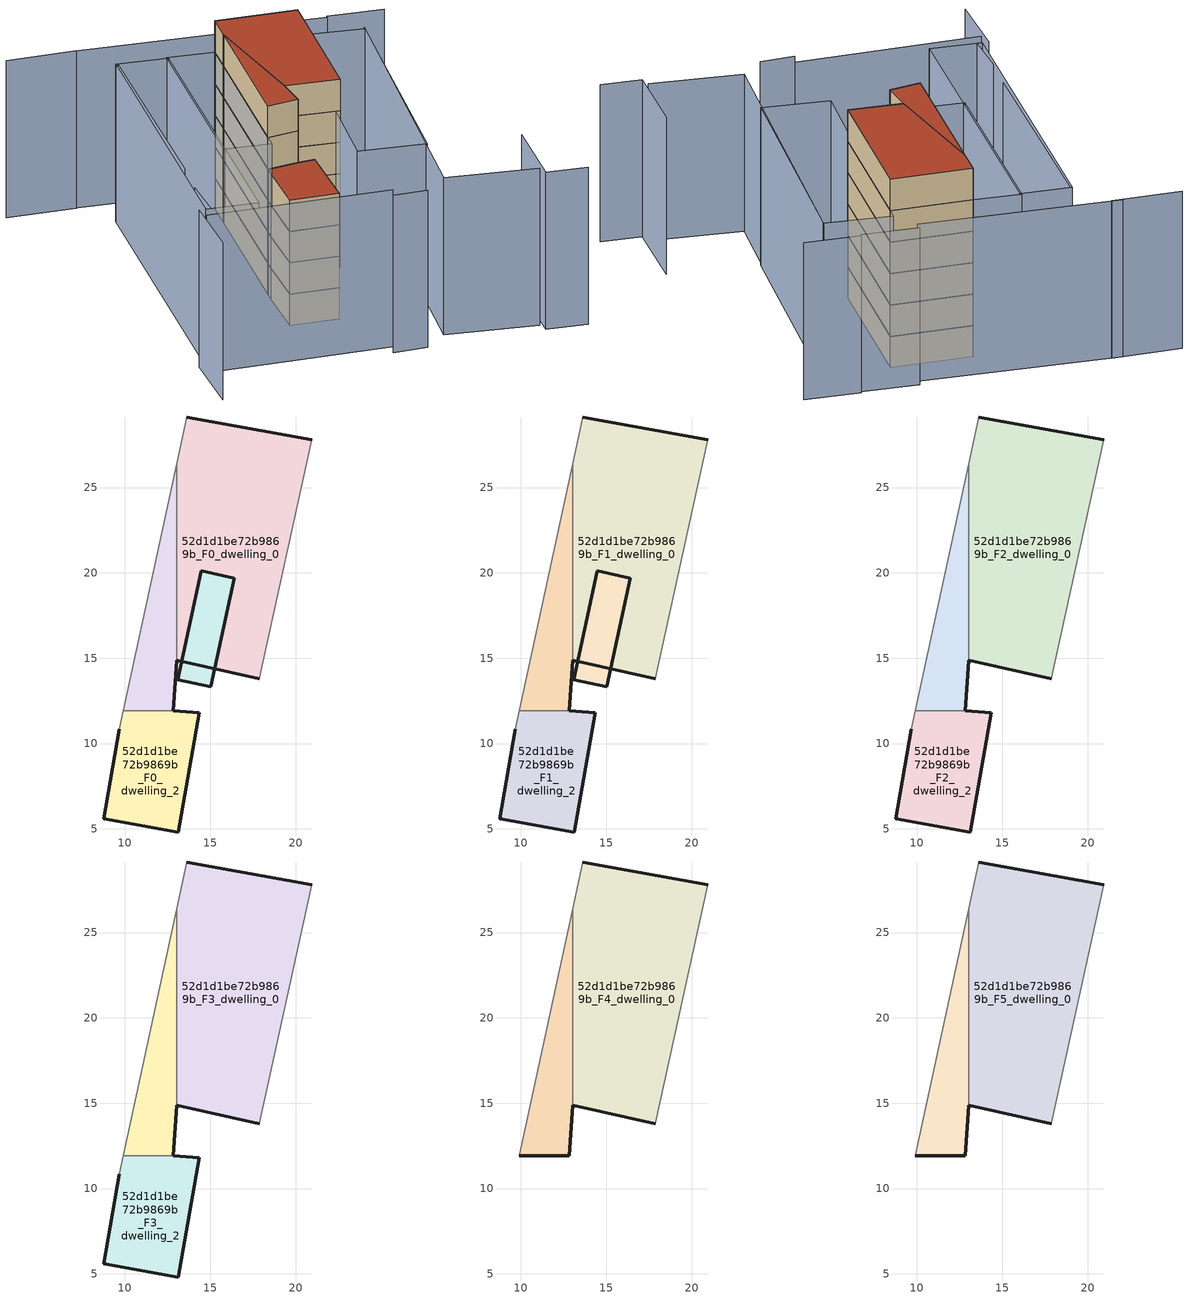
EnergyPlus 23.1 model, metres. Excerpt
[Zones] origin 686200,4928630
52d1d1be72b9869b_F0_dwelling_0
 floor ground (EU_floor_Construction): 17.88,13.8 20.96,27.81 13.63,29.13 13.04,26.41 13.04,14.89 z0
 wall outside (EU_wall_Construction): 17.88,13.8 13.04,14.89 / 13.63,29.13 20.96,27.81 z0:3
 wall adiabatic (EU_wall_Construction): 20.96,27.81 17.88,13.8 / 13.04,26.41 13.63,29.13 z0:3
 wall to 52d1d1be72b9869b_F0_dwelling_1 (EU_wall_Construction): 13.04,14.89 13.04,26.41 z0:3
52d1d1be72b9869b_F0_dwelling_1
 floor ground (EU_floor_Construction): 12.82,11.93 13.04,14.89 13.04,26.41 9.9,11.93 z0
 wall outside (EU_wall_Construction): 13.04,14.89 12.82,11.93 z0:3
 wall to 52d1d1be72b9869b_F0_dwelling_2 (EU_wall_Construction): 12.82,11.93 9.9,11.93 z0:3
 wall adiabatic (EU_wall_Construction): 9.9,11.93 13.04,26.41 z0:3
52d1d1be72b9869b_F0_dwelling_2
 floor ground (EU_floor_Construction): 13.14,4.81 14.36,11.81 12.82,11.93 9.9,11.93 9.67,10.84 8.75,5.58 z0
 wall outside (EU_wall_Construction): 12.82,11.93 14.36,11.81 13.14,4.81 8.75,5.58 9.67,10.84 z0:3
 wall adiabatic (EU_wall_Construction): 9.67,10.84 9.9,11.93 z0:3
52d1d1be72b9869b_F4_circulation
 floor ground (EU_floor_Construction): 15.03,13.33 16.41,19.69 14.46,20.11 13.08,13.75 z0
 wall outside (EU_wall_Construction): 15.03,13.33 13.08,13.75 14.46,20.11 16.41,19.69 15.03,13.33 z0:3
52d1d1be72b9869b_F1_dwelling_0
 floor to 52d1d1be72b9869b_F0_dwelling_0 (EU_floor_Construction): 17.88,13.8 20.96,27.81 13.63,29.13 13.04,26.41 13.04,14.89 z3
 wall outside (EU_wall_Construction): 17.88,13.8 13.04,14.89 / 13.63,29.13 20.96,27.81 z3:6
 wall adiabatic (EU_wall_Construction): 20.96,27.81 17.88,13.8 / 13.04,26.41 13.63,29.13 z3:6
 wall to 52d1d1be72b9869b_F1_dwelling_1 (EU_wall_Construction): 13.04,14.89 13.04,26.41 z3:6
52d1d1be72b9869b_F1_dwelling_1
 floor to 52d1d1be72b9869b_F0_dwelling_1 (EU_floor_Construction): 12.82,11.93 13.04,14.89 13.04,26.41 9.9,11.93 z3
 wall outside (EU_wall_Construction): 13.04,14.89 12.82,11.93 z3:6
 wall to 52d1d1be72b9869b_F1_dwelling_2 (EU_wall_Construction): 12.82,11.93 9.9,11.93 z3:6
 wall adiabatic (EU_wall_Construction): 9.9,11.93 13.04,26.41 z3:6
52d1d1be72b9869b_F1_dwelling_2
 floor to 52d1d1be72b9869b_F0_dwelling_2 (EU_floor_Construction): 13.14,4.81 14.36,11.81 12.82,11.93 9.9,11.93 9.67,10.84 8.75,5.58 z3
 wall outside (EU_wall_Construction): 12.82,11.93 14.36,11.81 13.14,4.81 8.75,5.58 9.67,10.84 z3:6
 wall adiabatic (EU_wall_Construction): 9.67,10.84 9.9,11.93 z3:6
52d1d1be72b9869b_F5_circulation
 floor to 52d1d1be72b9869b_F4_circulation (EU_floor_Construction): 15.03,13.33 16.41,19.69 14.46,20.11 13.08,13.75 z3
 wall outside (EU_wall_Construction): 15.03,13.33 13.08,13.75 14.46,20.11 16.41,19.69 15.03,13.33 z3:6
 roof outside (EU_roof_Construction): 16.41,19.69 15.03,13.33 13.08,13.75 14.46,20.11 z6
52d1d1be72b9869b_F2_dwelling_0
 floor to 52d1d1be72b9869b_F1_dwelling_0 (EU_floor_Construction): 17.88,13.8 20.96,27.81 13.63,29.13 13.04,26.41 13.04,14.89 z6
 wall outside (EU_wall_Construction): 17.88,13.8 13.04,14.89 / 13.63,29.13 20.96,27.81 z6:9
 wall adiabatic (EU_wall_Construction): 20.96,27.81 17.88,13.8 / 13.04,26.41 13.63,29.13 z6:9
 wall to 52d1d1be72b9869b_F2_dwelling_1 (EU_wall_Construction): 13.04,14.89 13.04,26.41 z6:9
52d1d1be72b9869b_F2_dwelling_1
 floor to 52d1d1be72b9869b_F1_dwelling_1 (EU_floor_Construction): 12.82,11.93 13.04,14.89 13.04,26.41 9.9,11.93 z6
 wall outside (EU_wall_Construction): 13.04,14.89 12.82,11.93 z6:9
 wall to 52d1d1be72b9869b_F2_dwelling_2 (EU_wall_Construction): 12.82,11.93 9.9,11.93 z6:9
 wall adiabatic (EU_wall_Construction): 9.9,11.93 13.04,26.41 z6:9
52d1d1be72b9869b_F2_dwelling_2
 floor to 52d1d1be72b9869b_F1_dwelling_2 (EU_floor_Construction): 13.14,4.81 14.36,11.81 12.82,11.93 9.9,11.93 9.67,10.84 8.75,5.58 z6
 wall outside (EU_wall_Construction): 12.82,11.93 14.36,11.81 13.14,4.81 8.75,5.58 9.67,10.84 z6:9
 wall adiabatic (EU_wall_Construction): 9.67,10.84 9.9,11.93 z6:9
52d1d1be72b9869b_F3_dwelling_0
 floor to 52d1d1be72b9869b_F2_dwelling_0 (EU_floor_Construction): 17.88,13.8 20.96,27.81 13.63,29.13 13.04,26.41 13.04,14.89 z9
 wall outside (EU_wall_Construction): 17.88,13.8 13.04,14.89 / 13.63,29.13 20.96,27.81 z9:12
 wall adiabatic (EU_wall_Construction): 20.96,27.81 17.88,13.8 / 13.04,26.41 13.63,29.13 z9:12
 wall to 52d1d1be72b9869b_F3_dwelling_1 (EU_wall_Construction): 13.04,14.89 13.04,26.41 z9:12
52d1d1be72b9869b_F3_dwelling_1
 floor to 52d1d1be72b9869b_F2_dwelling_1 (EU_floor_Construction): 12.82,11.93 13.04,14.89 13.04,26.41 9.9,11.93 z9
 wall outside (EU_wall_Construction): 13.04,14.89 12.82,11.93 z9:12
 wall to 52d1d1be72b9869b_F3_dwelling_2 (EU_wall_Construction): 12.82,11.93 9.9,11.93 z9:12
 wall adiabatic (EU_wall_Construction): 9.9,11.93 13.04,26.41 z9:12
52d1d1be72b9869b_F3_dwelling_2
 floor to 52d1d1be72b9869b_F2_dwelling_2 (EU_floor_Construction): 13.14,4.81 14.36,11.81 12.82,11.93 9.9,11.93 9.67,10.84 8.75,5.58 z9
 wall outside (EU_wall_Construction): 12.82,11.93 14.36,11.81 13.14,4.81 8.75,5.58 9.67,10.84 z9:12
 wall adiabatic (EU_wall_Construction): 9.67,10.84 9.9,11.93 z9:12
 roof outside (EU_roof_Construction): 14.36,11.81 13.14,4.81 8.75,5.58 9.67,10.84 9.9,11.93 12.82,11.93 z12
52d1d1be72b9869b_F4_dwelling_0
 floor to 52d1d1be72b9869b_F3_dwelling_0 (EU_floor_Construction): 17.88,13.8 20.96,27.81 13.63,29.13 13.04,26.41 13.04,14.89 z12
 wall outside (EU_wall_Construction): 17.88,13.8 13.04,14.89 / 13.63,29.13 20.96,27.81 z12:15
 wall adiabatic (EU_wall_Construction): 20.96,27.81 17.88,13.8 / 13.04,26.41 13.63,29.13 z12:15
 wall to 52d1d1be72b9869b_F4_dwelling_1 (EU_wall_Construction): 13.04,14.89 13.04,26.41 z12:15
52d1d1be72b9869b_F4_dwelling_1
 floor to 52d1d1be72b9869b_F3_dwelling_1 (EU_floor_Construction): 12.82,11.93 13.04,14.89 13.04,26.41 9.9,11.93 z12
 wall outside (EU_wall_Construction): 13.04,14.89 12.82,11.93 9.9,11.93 z12:15
 wall adiabatic (EU_wall_Construction): 9.9,11.93 13.04,26.41 z12:15
52d1d1be72b9869b_F5_dwelling_0
 floor to 52d1d1be72b9869b_F4_dwelling_0 (EU_floor_Construction): 17.88,13.8 20.96,27.81 13.63,29.13 13.04,26.41 13.04,14.89 z15
 wall outside (EU_wall_Construction): 17.88,13.8 13.04,14.89 / 13.63,29.13 20.96,27.81 z15:18
 wall adiabatic (EU_wall_Construction): 20.96,27.81 17.88,13.8 / 13.04,26.41 13.63,29.13 z15:18
 wall to 52d1d1be72b9869b_F5_dwelling_1 (EU_wall_Construction): 13.04,14.89 13.04,26.41 z15:18
 roof outside (EU_roof_Construction): 20.96,27.81 17.88,13.8 13.04,14.89 13.04,26.41 13.63,29.13 z18
52d1d1be72b9869b_F5_dwelling_1
 floor to 52d1d1be72b9869b_F4_dwelling_1 (EU_floor_Construction): 12.82,11.93 13.04,14.89 13.04,26.41 9.9,11.93 z15
 wall outside (EU_wall_Construction): 13.04,14.89 12.82,11.93 9.9,11.93 z15:18
 wall adiabatic (EU_wall_Construction): 9.9,11.93 13.04,26.41 z15:18
 roof outside (EU_roof_Construction): 13.04,26.41 13.04,14.89 12.82,11.93 9.9,11.93 z18
shading: -1.84,0.61 14.71,-2.14 / 14.22,-3.22 17.32,-3.68 / 31.7,-5.89 28.02,-5.13 / 28.02,-5.13 29.59,2.43 / -1.95,1.86 -3.13,-4.87 / -0.25,5.95 -0.88,1.62 / 27.9,-4.15 19.69,-2.05 / 19.69,-2.05 27.29,27.59 / 5.08,30.67 0.68,9.69 / 20.11,31.27 2.15,35.01 / 3.14,34.8 -3.13,35.84 / 30.49,30.06 25.45,31.09 / 25.4,30.88 20.25,31.95 / -1.34,1.77 4.93,30.86 / 4.93,30.86 9.52,29.87 / 9.52,29.87 3.24,0.78 / 3.24,0.78 -1.34,1.77 / 21.53,4.54 15.52,6.04 / 15.52,6.04 21.22,28.85 / 21.22,28.85 27.23,27.35 / 27.23,27.35 21.53,4.54 / 13.63,29.13 9.65,10.74 / 9.65,10.74 5.43,11.65 / 5.43,11.65 9.41,30.05 / 9.41,30.05 13.63,29.13 z0:15
[Building]
EU S2 Campaign: North Axis=0; Terrain=City; Solar Distribution=FullExterior
[Site:Location]
Bologna: Latitude=44.5; Longitude=11.25; Time Zone=1; Elevation=37
[SizingPeriod:WeatherFileDays]
AnnualSizingPeriod: Begin Month=1; Begin Day of Month=1; End Month=12; End Day of Month=31; Day of Week for Start Day=Monday; Use Weather File Daylight Saving Period=No; Use Weather File Rain and Snow Indicators=No
[MATERIAL]
EU_InternalMass_Material: Roughness=MediumRough; Thickness=0.1; Conductivity=1; Density=1800; Specific Heat=900; Thermal Absorptance=0.9; Solar Absorptance=0.7; Visible Absorptance=0.7
[MATERIAL:NOMASS] Roughness=MediumRough; Thermal Absorptance=0.9; Solar Absorptance=0.7; Visible Absorptance=0.7
Name | Thermal Resistance
EU_wall_NoMass | 0.905828
EU_roof_NoMass | 0.37593
EU_floor_NoMass | 0.67114
[CONSTRUCTION]
EU_wall_Construction: EU_wall_NoMass
EU_roof_Construction: EU_roof_NoMass
EU_floor_Construction: EU_floor_NoMass
EU_InternalMass_Construction: EU_InternalMass_Material
[ZONE] Type=1; Multiplier=1; Ceiling Height=autocalculate; Floor Area=autocalculate; Part of Total Floor Area=Yes
Name | Volume
52d1d1be72b9869b_F0_dwelling_0; 52d1d1be72b9869b_F1_dwelling_0; 52d1d1be72b9869b_F2_dwelling_0; 52d1d1be72b9869b_F3_dwelling_0; 52d1d1be72b9869b_F4_dwelling_0; 52d1d1be72b9869b_F5_dwelling_0 | 274.677
52d1d1be72b9869b_F0_dwelling_1; 52d1d1be72b9869b_F1_dwelling_1; 52d1d1be72b9869b_F2_dwelling_1; 52d1d1be72b9869b_F3_dwelling_1; 52d1d1be72b9869b_F4_dwelling_1; 52d1d1be72b9869b_F5_dwelling_1 | 67.0708
52d1d1be72b9869b_F0_dwelling_2; 52d1d1be72b9869b_F1_dwelling_2; 52d1d1be72b9869b_F2_dwelling_2; 52d1d1be72b9869b_F3_dwelling_2 | 91.0063
52d1d1be72b9869b_F4_circulation; 52d1d1be72b9869b_F5_circulation | 38.9553
[INTERNALMASS] Construction=EU_InternalMass_Construction
Name | Zone or ZoneList | Surface Area
52d1d1be72b9869b_F0_dwelling_0_EU_InternalMass | 52d1d1be72b9869b_F0_dwelling_0 | 91.5588
52d1d1be72b9869b_F0_dwelling_1_EU_InternalMass | 52d1d1be72b9869b_F0_dwelling_1 | 22.3584
52d1d1be72b9869b_F0_dwelling_2_EU_InternalMass | 52d1d1be72b9869b_F0_dwelling_2 | 30.3358
52d1d1be72b9869b_F1_dwelling_0_EU_InternalMass | 52d1d1be72b9869b_F1_dwelling_0 | 91.5588
52d1d1be72b9869b_F1_dwelling_1_EU_InternalMass | 52d1d1be72b9869b_F1_dwelling_1 | 22.3584
52d1d1be72b9869b_F1_dwelling_2_EU_InternalMass | 52d1d1be72b9869b_F1_dwelling_2 | 30.3358
52d1d1be72b9869b_F2_dwelling_0_EU_InternalMass | 52d1d1be72b9869b_F2_dwelling_0 | 91.5588
52d1d1be72b9869b_F2_dwelling_1_EU_InternalMass | 52d1d1be72b9869b_F2_dwelling_1 | 22.3584
52d1d1be72b9869b_F2_dwelling_2_EU_InternalMass | 52d1d1be72b9869b_F2_dwelling_2 | 30.3358
52d1d1be72b9869b_F3_dwelling_0_EU_InternalMass | 52d1d1be72b9869b_F3_dwelling_0 | 91.5588
52d1d1be72b9869b_F3_dwelling_1_EU_InternalMass | 52d1d1be72b9869b_F3_dwelling_1 | 22.3584
52d1d1be72b9869b_F3_dwelling_2_EU_InternalMass | 52d1d1be72b9869b_F3_dwelling_2 | 30.3358
52d1d1be72b9869b_F4_dwelling_0_EU_InternalMass | 52d1d1be72b9869b_F4_dwelling_0 | 65.6351
52d1d1be72b9869b_F4_dwelling_1_EU_InternalMass | 52d1d1be72b9869b_F4_dwelling_1 | 65.6351
52d1d1be72b9869b_F5_dwelling_0_EU_InternalMass | 52d1d1be72b9869b_F5_dwelling_0 | 65.6351
52d1d1be72b9869b_F5_dwelling_1_EU_InternalMass | 52d1d1be72b9869b_F5_dwelling_1 | 65.6351
[OTHEREQUIPMENT] Fuel Type=Electricity; Design Level Calculation Method=Watts/Area; Power per Zone Floor Area=1; Fraction Latent=0; Fraction Radiant=0; Fraction Lost=0; Carbon Dioxide Generation Rate=0; EndUse Subcategory=EU_Step8_InternalGains
Name | Zone or ZoneList or Space or SpaceList | Schedule
EU_Step8_InternalGain_52d1d1be72b9869b_F0_dwelling_0_f000 | 52d1d1be72b9869b_F0_dwelling_0 | EU_Step8_GainSchedule_52d1d1be72b9869b_F0_dwelling_0_f000
EU_Step8_InternalGain_52d1d1be72b9869b_F0_dwelling_1_f000 | 52d1d1be72b9869b_F0_dwelling_1 | EU_Step8_GainSchedule_52d1d1be72b9869b_F0_dwelling_1_f000
EU_Step8_InternalGain_52d1d1be72b9869b_F0_dwelling_2_f000 | 52d1d1be72b9869b_F0_dwelling_2 | EU_Step8_GainSchedule_52d1d1be72b9869b_F0_dwelling_2_f000
EU_Step8_InternalGain_52d1d1be72b9869b_F1_dwelling_0_f000 | 52d1d1be72b9869b_F1_dwelling_0 | EU_Step8_GainSchedule_52d1d1be72b9869b_F1_dwelling_0_f000
EU_Step8_InternalGain_52d1d1be72b9869b_F1_dwelling_1_f000 | 52d1d1be72b9869b_F1_dwelling_1 | EU_Step8_GainSchedule_52d1d1be72b9869b_F1_dwelling_1_f000
EU_Step8_InternalGain_52d1d1be72b9869b_F1_dwelling_2_f000 | 52d1d1be72b9869b_F1_dwelling_2 | EU_Step8_GainSchedule_52d1d1be72b9869b_F1_dwelling_2_f000
EU_Step8_InternalGain_52d1d1be72b9869b_F2_dwelling_0_f000 | 52d1d1be72b9869b_F2_dwelling_0 | EU_Step8_GainSchedule_52d1d1be72b9869b_F2_dwelling_0_f000
EU_Step8_InternalGain_52d1d1be72b9869b_F2_dwelling_1_f000 | 52d1d1be72b9869b_F2_dwelling_1 | EU_Step8_GainSchedule_52d1d1be72b9869b_F2_dwelling_1_f000
EU_Step8_InternalGain_52d1d1be72b9869b_F2_dwelling_2_f000 | 52d1d1be72b9869b_F2_dwelling_2 | EU_Step8_GainSchedule_52d1d1be72b9869b_F2_dwelling_2_f000
EU_Step8_InternalGain_52d1d1be72b9869b_F3_dwelling_0_f000 | 52d1d1be72b9869b_F3_dwelling_0 | EU_Step8_GainSchedule_52d1d1be72b9869b_F3_dwelling_0_f000
EU_Step8_InternalGain_52d1d1be72b9869b_F3_dwelling_1_f000 | 52d1d1be72b9869b_F3_dwelling_1 | EU_Step8_GainSchedule_52d1d1be72b9869b_F3_dwelling_1_f000
EU_Step8_InternalGain_52d1d1be72b9869b_F3_dwelling_2_f000 | 52d1d1be72b9869b_F3_dwelling_2 | EU_Step8_GainSchedule_52d1d1be72b9869b_F3_dwelling_2_f000
EU_Step8_InternalGain_52d1d1be72b9869b_F4_dwelling_0_f000 | 52d1d1be72b9869b_F4_dwelling_0 | EU_Step8_GainSchedule_52d1d1be72b9869b_F4_dwelling_0_f000
EU_Step8_InternalGain_52d1d1be72b9869b_F4_dwelling_1_f000 | 52d1d1be72b9869b_F4_dwelling_1 | EU_Step8_GainSchedule_52d1d1be72b9869b_F4_dwelling_1_f000
EU_Step8_InternalGain_52d1d1be72b9869b_F5_dwelling_0_f000 | 52d1d1be72b9869b_F5_dwelling_0 | EU_Step8_GainSchedule_52d1d1be72b9869b_F5_dwelling_0_f000
EU_Step8_InternalGain_52d1d1be72b9869b_F5_dwelling_1_f000 | 52d1d1be72b9869b_F5_dwelling_1 | EU_Step8_GainSchedule_52d1d1be72b9869b_F5_dwelling_1_f000
[ZONEINFILTRATION:DESIGNFLOWRATE] Schedule=EU_AlwaysOn; Design Flow Rate Calculation Method=Flow/Area; Flow Rate per Floor Area=0.0005; Constant Term Coefficient=1; Temperature Term Coefficient=0; Velocity Term Coefficient=0; Velocity Squared Term Coefficient=0
Name | Zone or ZoneList or Space or SpaceList
EU_Circulation_Infiltration_52d1d1be72b9869b_F4_circulation | 52d1d1be72b9869b_F4_circulation
EU_Circulation_Infiltration_52d1d1be72b9869b_F5_circulation | 52d1d1be72b9869b_F5_circulation
[ZONEVENTILATION:DESIGNFLOWRATE] Schedule=EU_AlwaysOn; Design Flow Rate Calculation Method=AirChanges/Hour; Air Changes per Hour=0.73129; Ventilation Type=Natural; Fan Pressure Rise=0; Fan Total Efficiency=1; Constant Term Coefficient=1; Temperature Term Coefficient=0; Velocity Term Coefficient=0; Velocity Squared Term Coefficient=0; Minimum Indoor Temperature=-100; Maximum Indoor Temperature=100; Delta Temperature=-100; Minimum Outdoor Temperature=-100; Maximum Outdoor Temperature=100; Maximum Wind Speed=40
Name | Zone or ZoneList or Space or SpaceList
EU_ConstantAir_52d1d1be72b9869b_F0_dwelling_0 | 52d1d1be72b9869b_F0_dwelling_0
EU_ConstantAir_52d1d1be72b9869b_F0_dwelling_1 | 52d1d1be72b9869b_F0_dwelling_1
EU_ConstantAir_52d1d1be72b9869b_F0_dwelling_2 | 52d1d1be72b9869b_F0_dwelling_2
EU_ConstantAir_52d1d1be72b9869b_F1_dwelling_0 | 52d1d1be72b9869b_F1_dwelling_0
EU_ConstantAir_52d1d1be72b9869b_F1_dwelling_1 | 52d1d1be72b9869b_F1_dwelling_1
EU_ConstantAir_52d1d1be72b9869b_F1_dwelling_2 | 52d1d1be72b9869b_F1_dwelling_2
EU_ConstantAir_52d1d1be72b9869b_F2_dwelling_0 | 52d1d1be72b9869b_F2_dwelling_0
EU_ConstantAir_52d1d1be72b9869b_F2_dwelling_1 | 52d1d1be72b9869b_F2_dwelling_1
EU_ConstantAir_52d1d1be72b9869b_F2_dwelling_2 | 52d1d1be72b9869b_F2_dwelling_2
EU_ConstantAir_52d1d1be72b9869b_F3_dwelling_0 | 52d1d1be72b9869b_F3_dwelling_0
EU_ConstantAir_52d1d1be72b9869b_F3_dwelling_1 | 52d1d1be72b9869b_F3_dwelling_1
EU_ConstantAir_52d1d1be72b9869b_F3_dwelling_2 | 52d1d1be72b9869b_F3_dwelling_2
EU_ConstantAir_52d1d1be72b9869b_F4_dwelling_0 | 52d1d1be72b9869b_F4_dwelling_0
EU_ConstantAir_52d1d1be72b9869b_F4_dwelling_1 | 52d1d1be72b9869b_F4_dwelling_1
EU_ConstantAir_52d1d1be72b9869b_F5_dwelling_0 | 52d1d1be72b9869b_F5_dwelling_0
EU_ConstantAir_52d1d1be72b9869b_F5_dwelling_1 | 52d1d1be72b9869b_F5_dwelling_1
[HVACTEMPLATE:THERMOSTAT] Constant Heating Setpoint=20; Constant Cooling Setpoint=50
EU_HeatOnly_52d1d1be72b9869b_F0_dwelling_0; EU_HeatOnly_52d1d1be72b9869b_F0_dwelling_1; EU_HeatOnly_52d1d1be72b9869b_F0_dwelling_2; EU_HeatOnly_52d1d1be72b9869b_F1_dwelling_0; EU_HeatOnly_52d1d1be72b9869b_F1_dwelling_1; EU_HeatOnly_52d1d1be72b9869b_F1_dwelling_2; EU_HeatOnly_52d1d1be72b9869b_F2_dwelling_0; EU_HeatOnly_52d1d1be72b9869b_F2_dwelling_1; EU_HeatOnly_52d1d1be72b9869b_F2_dwelling_2; EU_HeatOnly_52d1d1be72b9869b_F3_dwelling_0; EU_HeatOnly_52d1d1be72b9869b_F3_dwelling_1; EU_HeatOnly_52d1d1be72b9869b_F3_dwelling_2; EU_HeatOnly_52d1d1be72b9869b_F4_dwelling_0; EU_HeatOnly_52d1d1be72b9869b_F4_dwelling_1; EU_HeatOnly_52d1d1be72b9869b_F5_dwelling_0; EU_HeatOnly_52d1d1be72b9869b_F5_dwelling_1
[HVACTEMPLATE:ZONE:IDEALLOADSAIRSYSTEM] System Availability Schedule=EU_AlwaysOn; Maximum Heating Supply Air Temperature=50; Minimum Cooling Supply Air Temperature=13; Maximum Heating Supply Air Humidity Ratio=0.0156; Minimum Cooling Supply Air Humidity Ratio=0.0077; Heating Limit=NoLimit; Cooling Limit=NoLimit; Heating Availability Schedule=EU_AlwaysOn; Cooling Availability Schedule=EU_CoolingOff; Dehumidification Control Type=ConstantSensibleHeatRatio; Cooling Sensible Heat Ratio=0.7; Dehumidification Setpoint=60; Humidification Control Type=None; Humidification Setpoint=30; Outdoor Air Method=None; Outdoor Air Flow Rate per Person=0.00944; Outdoor Air Flow Rate per Zone Floor Area=0; Outdoor Air Flow Rate per Zone=0; Demand Controlled Ventilation Type=None; Outdoor Air Economizer Type=NoEconomizer; Heat Recovery Type=None; Sensible Heat Recovery Effectiveness=0.7; Latent Heat Recovery Effectiveness=0.65
Name | Template Thermostat
52d1d1be72b9869b_F0_dwelling_0 | EU_HeatOnly_52d1d1be72b9869b_F0_dwelling_0
52d1d1be72b9869b_F0_dwelling_1 | EU_HeatOnly_52d1d1be72b9869b_F0_dwelling_1
52d1d1be72b9869b_F0_dwelling_2 | EU_HeatOnly_52d1d1be72b9869b_F0_dwelling_2
52d1d1be72b9869b_F1_dwelling_0 | EU_HeatOnly_52d1d1be72b9869b_F1_dwelling_0
52d1d1be72b9869b_F1_dwelling_1 | EU_HeatOnly_52d1d1be72b9869b_F1_dwelling_1
52d1d1be72b9869b_F1_dwelling_2 | EU_HeatOnly_52d1d1be72b9869b_F1_dwelling_2
52d1d1be72b9869b_F2_dwelling_0 | EU_HeatOnly_52d1d1be72b9869b_F2_dwelling_0
52d1d1be72b9869b_F2_dwelling_1 | EU_HeatOnly_52d1d1be72b9869b_F2_dwelling_1
52d1d1be72b9869b_F2_dwelling_2 | EU_HeatOnly_52d1d1be72b9869b_F2_dwelling_2
52d1d1be72b9869b_F3_dwelling_0 | EU_HeatOnly_52d1d1be72b9869b_F3_dwelling_0
52d1d1be72b9869b_F3_dwelling_1 | EU_HeatOnly_52d1d1be72b9869b_F3_dwelling_1
52d1d1be72b9869b_F3_dwelling_2 | EU_HeatOnly_52d1d1be72b9869b_F3_dwelling_2
52d1d1be72b9869b_F4_dwelling_0 | EU_HeatOnly_52d1d1be72b9869b_F4_dwelling_0
52d1d1be72b9869b_F4_dwelling_1 | EU_HeatOnly_52d1d1be72b9869b_F4_dwelling_1
52d1d1be72b9869b_F5_dwelling_0 | EU_HeatOnly_52d1d1be72b9869b_F5_dwelling_0
52d1d1be72b9869b_F5_dwelling_1 | EU_HeatOnly_52d1d1be72b9869b_F5_dwelling_1
[SIZING:ZONE] Zone Cooling Design Supply Air Temperature Input Method=SupplyAirTemperature; Zone Cooling Design Supply Air Temperature=13; Zone Heating Design Supply Air Temperature Input Method=SupplyAirTemperature; Zone Heating Design Supply Air Temperature=50; Zone Cooling Design Supply Air Humidity Ratio=0.008; Zone Heating Design Supply Air Humidity Ratio=0.008; Cooling Design Air Flow Method=DesignDay; Cooling Design Air Flow Rate=0; Cooling Minimum Air Flow per Zone Floor Area=0.000762; Cooling Minimum Air Flow=0; Cooling Minimum Air Flow Fraction=0.2; Heating Design Air Flow Method=DesignDay; Heating Design Air Flow Rate=0; Heating Maximum Air Flow per Zone Floor Area=0.002032; Heating Maximum Air Flow=0.141576; Heating Maximum Air Flow Fraction=0.3; Account for Dedicated Outdoor Air System=No; Dedicated Outdoor Air System Control Strategy=NeutralSupplyAir; Dedicated Outdoor Air Low Setpoint Temperature for Design=autosize; Dedicated Outdoor Air High Setpoint Temperature for Design=autosize; Zone Load Sizing Method=Sensible Load Only No Latent Load; Zone Latent Cooling Design Supply Air Humidity Ratio Input Method=HumidityRatioDifference; Zone Cooling Design Supply Air Humidity Ratio Difference=0.005; Zone Latent Heating Design Supply Air Humidity Ratio Input Method=HumidityRatioDifference; Zone Humidification Design Supply Air Humidity Ratio Difference=0.005
52d1d1be72b9869b_F0_dwelling_0; 52d1d1be72b9869b_F0_dwelling_1; 52d1d1be72b9869b_F0_dwelling_2; 52d1d1be72b9869b_F1_dwelling_0; 52d1d1be72b9869b_F1_dwelling_1; 52d1d1be72b9869b_F1_dwelling_2; 52d1d1be72b9869b_F2_dwelling_0; 52d1d1be72b9869b_F2_dwelling_1; 52d1d1be72b9869b_F2_dwelling_2; 52d1d1be72b9869b_F3_dwelling_0; 52d1d1be72b9869b_F3_dwelling_1; 52d1d1be72b9869b_F3_dwelling_2; 52d1d1be72b9869b_F4_dwelling_0; 52d1d1be72b9869b_F4_dwelling_1; 52d1d1be72b9869b_F5_dwelling_0; 52d1d1be72b9869b_F5_dwelling_1
[SCHEDULE:CONSTANT]
Name | Hourly Value
EU_AlwaysOn | 1
EU_CoolingOff | 0
[SCHEDULE:FILE] Column Number=1; Rows to Skip at Top=0; Number of Hours of Data=8760; Column Separator=Comma; Interpolate to Timestep=No; Minutes per Item=60; Adjust Schedule for Daylight Savings=Yes
Name | File
EU_Step8_GainSchedule_52d1d1be72b9869b_F0_dwelling_0_f000 | ../../schedules/52d1d1be72b9869b/52d1d1be72b9869b_F0_dwelling_0_f000_gain.csv
EU_Step8_GainSchedule_52d1d1be72b9869b_F0_dwelling_1_f000 | ../../schedules/52d1d1be72b9869b/52d1d1be72b9869b_F0_dwelling_1_f000_gain.csv
EU_Step8_GainSchedule_52d1d1be72b9869b_F0_dwelling_2_f000 | ../../schedules/52d1d1be72b9869b/52d1d1be72b9869b_F0_dwelling_2_f000_gain.csv
EU_Step8_GainSchedule_52d1d1be72b9869b_F1_dwelling_0_f000 | ../../schedules/52d1d1be72b9869b/52d1d1be72b9869b_F1_dwelling_0_f000_gain.csv
EU_Step8_GainSchedule_52d1d1be72b9869b_F1_dwelling_1_f000 | ../../schedules/52d1d1be72b9869b/52d1d1be72b9869b_F1_dwelling_1_f000_gain.csv
EU_Step8_GainSchedule_52d1d1be72b9869b_F1_dwelling_2_f000 | ../../schedules/52d1d1be72b9869b/52d1d1be72b9869b_F1_dwelling_2_f000_gain.csv
EU_Step8_GainSchedule_52d1d1be72b9869b_F2_dwelling_0_f000 | ../../schedules/52d1d1be72b9869b/52d1d1be72b9869b_F2_dwelling_0_f000_gain.csv
EU_Step8_GainSchedule_52d1d1be72b9869b_F2_dwelling_1_f000 | ../../schedules/52d1d1be72b9869b/52d1d1be72b9869b_F2_dwelling_1_f000_gain.csv
EU_Step8_GainSchedule_52d1d1be72b9869b_F2_dwelling_2_f000 | ../../schedules/52d1d1be72b9869b/52d1d1be72b9869b_F2_dwelling_2_f000_gain.csv
EU_Step8_GainSchedule_52d1d1be72b9869b_F3_dwelling_0_f000 | ../../schedules/52d1d1be72b9869b/52d1d1be72b9869b_F3_dwelling_0_f000_gain.csv
EU_Step8_GainSchedule_52d1d1be72b9869b_F3_dwelling_1_f000 | ../../schedules/52d1d1be72b9869b/52d1d1be72b9869b_F3_dwelling_1_f000_gain.csv
EU_Step8_GainSchedule_52d1d1be72b9869b_F3_dwelling_2_f000 | ../../schedules/52d1d1be72b9869b/52d1d1be72b9869b_F3_dwelling_2_f000_gain.csv
EU_Step8_GainSchedule_52d1d1be72b9869b_F4_dwelling_0_f000 | ../../schedules/52d1d1be72b9869b/52d1d1be72b9869b_F4_dwelling_0_f000_gain.csv
EU_Step8_GainSchedule_52d1d1be72b9869b_F4_dwelling_1_f000 | ../../schedules/52d1d1be72b9869b/52d1d1be72b9869b_F4_dwelling_1_f000_gain.csv
EU_Step8_GainSchedule_52d1d1be72b9869b_F5_dwelling_0_f000 | ../../schedules/52d1d1be72b9869b/52d1d1be72b9869b_F5_dwelling_0_f000_gain.csv
EU_Step8_GainSchedule_52d1d1be72b9869b_F5_dwelling_1_f000 | ../../schedules/52d1d1be72b9869b/52d1d1be72b9869b_F5_dwelling_1_f000_gain.csv
